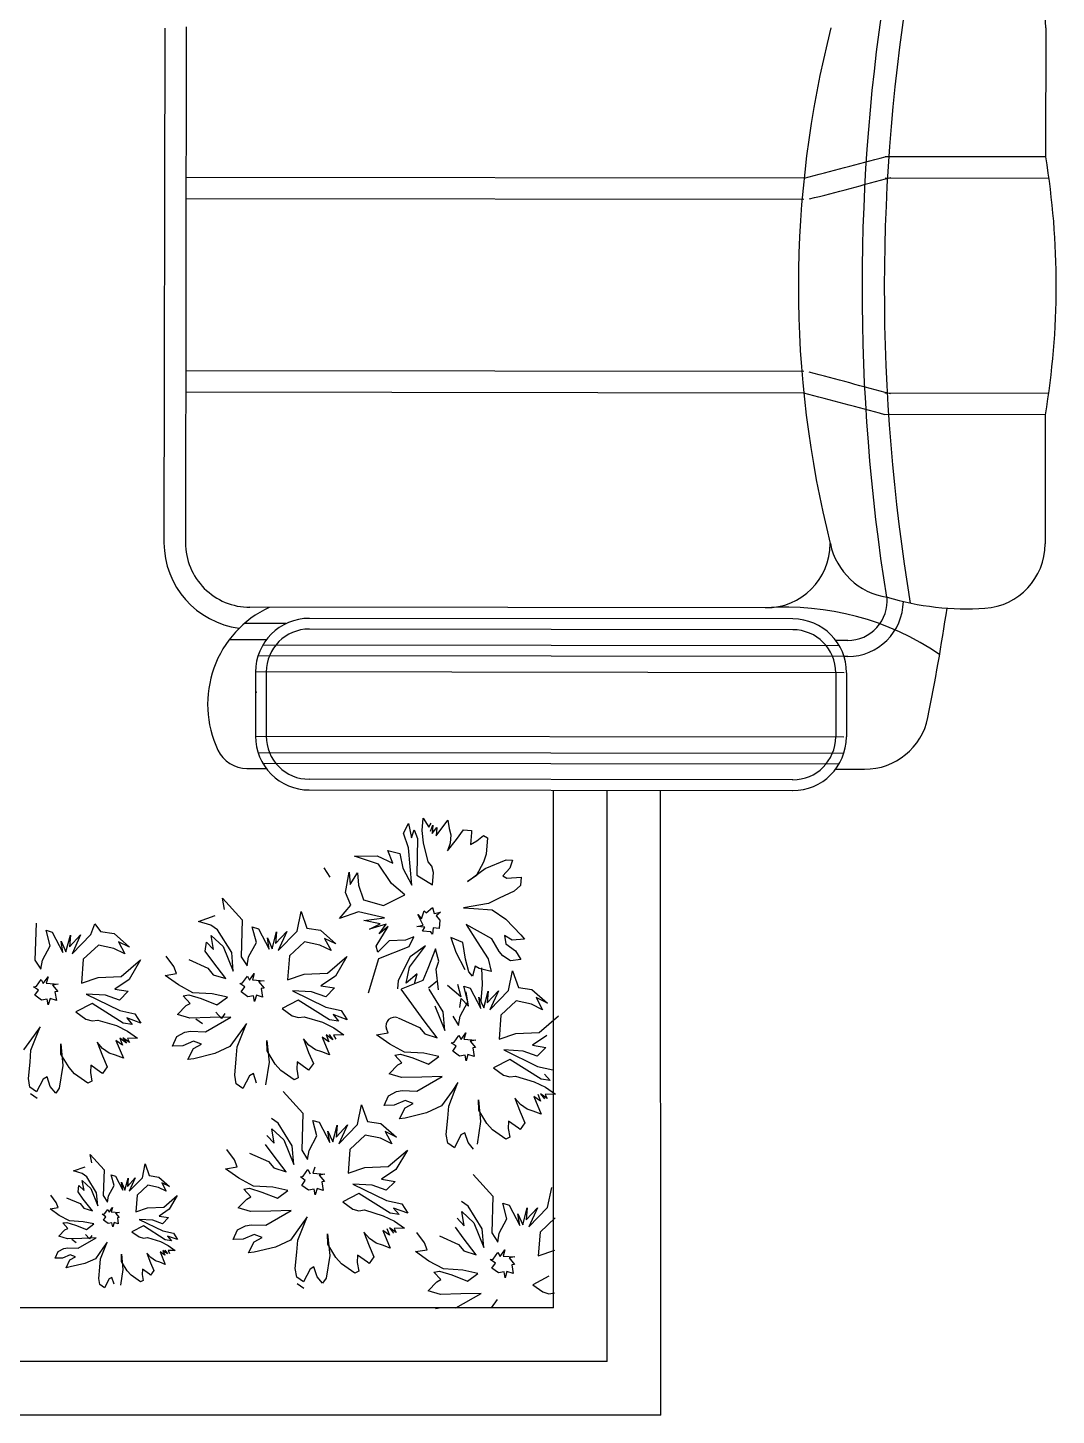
# Model space of a CAD drawing. Header units: inches. Extents: x 10.1 to 52.6, y 12.1 to 36.9.
# Drawn here: x 29.158 to 30.115, y 20.722 to 22.014 of the extents above; entities that cross this region are included whole.
import ezdxf

# ---------------------------------------------------------------- set-up
doc = ezdxf.new("R2010")
doc.units = ezdxf.units.IN
doc.header["$MEASUREMENT"] = 0
doc.layers.add('02', color=2, linetype='Continuous')

msp = doc.modelspace()

# ---------------------------------------------------------------- linework, layer by layer
at = {"layer": '02'}
for p, q in [((29.2858, 22.0131), (29.2851, 21.5344)), ((29.3058, 22.0144), (29.3051, 21.5344)), ((30.1058, 22.0135), (30.1056, 21.8934)), ((30.1056, 21.8934), (29.9561, 21.8936)), ((29.8807, 21.8737), (29.3056, 21.8744)), ((30.1087, 21.8734), (29.9561, 21.8736)), ((29.8807, 21.8537), (29.3056, 21.8544)), ((29.8805, 21.6937), (29.3054, 21.6944)), ((29.8805, 21.6737), (29.3053, 21.6744)), ((30.1084, 21.6734), (29.9558, 21.6736)), ((30.1053, 21.6534), (29.9558, 21.6536)), ((30.1053, 21.6534), (30.1051, 21.5332)), ((29.8451, 21.4737), (29.3651, 21.4743)), ((29.8704, 21.4634), (29.4204, 21.464)), ((29.3986, 21.4591), (29.3601, 21.4591)), ((29.8704, 21.4534), (29.4204, 21.454)), ((29.3803, 21.4441), (29.3457, 21.4441)), ((29.9136, 21.4384), (29.377, 21.4391)), ((29.9214, 21.4434), (29.9103, 21.4434)), ((29.918, 21.4284), (29.3726, 21.4291)), ((29.9214, 21.4284), (29.918, 21.4284)), ((29.3703, 21.4141), (29.3702, 21.3543)), ((29.918, 21.4134), (29.3703, 21.4141)), ((29.3803, 21.4141), (29.3802, 21.3543)), ((29.9103, 21.4134), (29.9102, 21.3536)), ((29.9203, 21.4134), (29.9202, 21.3536)), ((29.3702, 21.3543), (29.9179, 21.3536)), ((29.3725, 21.3393), (29.9179, 21.3386)), ((29.3623, 21.3243), (29.3802, 21.3243)), ((29.3769, 21.3293), (29.9135, 21.3286)), ((29.9102, 21.3236), (29.9371, 21.3236)), ((29.8702, 21.3137), (29.4202, 21.3143)), ((29.4202, 21.3043), (29.8702, 21.3037)), ((29.6475, 20.8224), (29.6475, 21.304)), ((29.6975, 20.7724), (29.6975, 21.3039)), ((29.7475, 20.7224), (29.7473, 21.3038)), ((29.5081, 21.264), (29.5126, 21.2732)), ((29.5126, 21.2732), (29.5154, 21.2596)), ((29.5154, 21.2596), (29.5179, 21.2671)), ((29.5179, 21.2671), (29.5211, 21.2592)), ((29.5255, 21.2665), (29.5264, 21.2779)), ((29.5264, 21.2779), (29.5315, 21.2698)), ((29.5315, 21.2698), (29.5337, 21.2735)), ((29.5331, 21.2659), (29.5354, 21.2715)), ((29.5354, 21.2715), (29.5348, 21.2639)), ((29.5348, 21.2639), (29.5391, 21.2693)), ((29.5385, 21.2617), (29.5492, 21.2761)), ((29.5391, 21.2693), (29.5385, 21.2617)), ((29.5492, 21.2761), (29.5505, 21.2684)), ((29.5505, 21.2684), (29.5519, 21.2625)), ((29.5573, 21.2583), (29.5638, 21.2673)), ((29.5638, 21.2673), (29.5713, 21.2667)), ((29.5127, 21.2503), (29.5081, 21.264)), ((29.5211, 21.2592), (29.5203, 21.2249)), ((29.5265, 21.255), (29.5255, 21.2665)), ((29.5308, 21.2374), (29.5265, 21.255)), ((29.5488, 21.2475), (29.5573, 21.2583)), ((29.5513, 21.2549), (29.5488, 21.2475)), ((29.5519, 21.2625), (29.5513, 21.2549)), ((29.5712, 21.2648), (29.5703, 21.2534)), ((29.5703, 21.2534), (29.5763, 21.2568)), ((29.5713, 21.2667), (29.5712, 21.2648)), ((29.5763, 21.2568), (29.5824, 21.262)), ((29.5824, 21.262), (29.5861, 21.2598)), ((29.5861, 21.2598), (29.5849, 21.2446)), ((29.4625, 21.2428), (29.4835, 21.243)), ((29.4848, 21.2353), (29.4625, 21.2428)), ((29.4835, 21.243), (29.4982, 21.2361)), ((29.4982, 21.2361), (29.4934, 21.248)), ((29.4934, 21.248), (29.5047, 21.2452)), ((29.5047, 21.2452), (29.5074, 21.2316)), ((29.5157, 21.2157), (29.5127, 21.2503)), ((29.5849, 21.2446), (29.5824, 21.2372)), ((29.4338, 21.2319), (29.4394, 21.2232)), ((29.4968, 21.2172), (29.4848, 21.2353)), ((29.5074, 21.2316), (29.5157, 21.2157)), ((29.5343, 21.2333), (29.5308, 21.2374)), ((29.5358, 21.2275), (29.5343, 21.2333)), ((29.5676, 21.2192), (29.5839, 21.2313)), ((29.5824, 21.2372), (29.5757, 21.2243)), ((29.5839, 21.2313), (29.6036, 21.2393)), ((29.6068, 21.2315), (29.6005, 21.2243)), ((29.6036, 21.2393), (29.6093, 21.2389)), ((29.6093, 21.2389), (29.6068, 21.2315)), ((29.4541, 21.209), (29.4575, 21.2279)), ((29.4575, 21.2279), (29.4585, 21.2163)), ((29.4585, 21.2163), (29.4651, 21.2273)), ((29.4651, 21.2273), (29.4661, 21.2157)), ((29.4661, 21.2157), (29.4707, 21.202)), ((29.5093, 21.2066), (29.4968, 21.2172)), ((29.5203, 21.2249), (29.5349, 21.2161)), ((29.5349, 21.2161), (29.5358, 21.2275)), ((29.5757, 21.2243), (29.5676, 21.2192)), ((29.6005, 21.2243), (29.6042, 21.2221)), ((29.6042, 21.2221), (29.6176, 21.223)), ((29.617, 21.2154), (29.6109, 21.2101)), ((29.6176, 21.223), (29.617, 21.2154)), ((29.3396, 21.2035), (29.358, 21.1834)), ((29.3414, 21.1929), (29.3396, 21.2035)), ((29.4589, 21.1972), (29.4541, 21.209)), ((29.4894, 21.1967), (29.5093, 21.2066)), ((29.597, 21.2036), (29.587, 21.1986)), ((29.6109, 21.2101), (29.597, 21.2036)), ((29.4089, 21.1728), (29.4127, 21.1912)), ((29.4127, 21.1912), (29.418, 21.1757)), ((29.4483, 21.1846), (29.4589, 21.1972)), ((29.466, 21.1909), (29.4483, 21.1846)), ((29.4904, 21.1852), (29.466, 21.1909)), ((29.4707, 21.202), (29.4894, 21.1967)), ((29.5248, 21.1844), (29.5273, 21.1918)), ((29.5273, 21.1918), (29.529, 21.1898)), ((29.529, 21.1898), (29.5351, 21.195)), ((29.5351, 21.195), (29.5366, 21.1892)), ((29.5366, 21.1892), (29.5424, 21.1906)), ((29.5424, 21.1906), (29.5384, 21.1871)), ((29.587, 21.1986), (29.5638, 21.1947)), ((29.5638, 21.1947), (29.5733, 21.194)), ((29.5733, 21.194), (29.5904, 21.1926)), ((29.5904, 21.1926), (29.6031, 21.184)), ((29.1661, 21.1803), (29.165, 21.146)), ((29.217, 21.1697), (29.2207, 21.1796)), ((29.2207, 21.1796), (29.2261, 21.1726)), ((29.3173, 21.182), (29.3327, 21.1874)), ((29.3288, 21.1785), (29.3173, 21.182)), ((29.335, 21.1741), (29.3288, 21.1785)), ((29.358, 21.1834), (29.3569, 21.1491)), ((29.3673, 21.1768), (29.3731, 21.175)), ((29.3711, 21.1624), (29.3673, 21.1768)), ((29.4711, 21.1829), (29.4904, 21.1852)), ((29.4862, 21.1798), (29.4711, 21.1829)), ((29.4762, 21.1748), (29.4862, 21.1798)), ((29.4919, 21.1793), (29.4762, 21.1748)), ((29.4826, 21.159), (29.4936, 21.1773)), ((29.4854, 21.1703), (29.4919, 21.1793)), ((29.4936, 21.1773), (29.4854, 21.1703)), ((29.5204, 21.1771), (29.5262, 21.1785)), ((29.528, 21.1765), (29.5204, 21.1771)), ((29.5213, 21.1885), (29.5248, 21.1844)), ((29.5262, 21.1785), (29.5213, 21.1885)), ((29.5258, 21.1728), (29.528, 21.1765)), ((29.5384, 21.1871), (29.5419, 21.183)), ((29.5419, 21.183), (29.5413, 21.1754)), ((29.5902, 21.1659), (29.5664, 21.1792)), ((29.5664, 21.1792), (29.5766, 21.1631)), ((29.6031, 21.184), (29.6172, 21.1695)), ((29.1754, 21.1737), (29.1811, 21.1719)), ((29.1791, 21.1593), (29.1754, 21.1737)), ((29.1811, 21.1719), (29.1911, 21.1531)), ((29.1893, 21.1637), (29.1938, 21.1535)), ((29.1911, 21.1531), (29.1893, 21.1637)), ((29.1938, 21.1535), (29.198, 21.1693)), ((29.1971, 21.1582), (29.2075, 21.1695)), ((29.198, 21.1693), (29.1971, 21.1582)), ((29.1995, 21.1518), (29.217, 21.1697)), ((29.2075, 21.1695), (29.1995, 21.1518)), ((29.2261, 21.1726), (29.2387, 21.1707)), ((29.2387, 21.1707), (29.2531, 21.158)), ((29.3312, 21.1557), (29.329, 21.169)), ((29.329, 21.169), (29.3403, 21.1586)), ((29.3481, 21.1531), (29.335, 21.1741)), ((29.3731, 21.175), (29.3831, 21.1562)), ((29.3813, 21.1668), (29.3857, 21.1566)), ((29.3831, 21.1562), (29.3813, 21.1668)), ((29.3857, 21.1566), (29.3899, 21.1724)), ((29.389, 21.1613), (29.3994, 21.1726)), ((29.3899, 21.1724), (29.389, 21.1613)), ((29.3915, 21.1549), (29.4089, 21.1728)), ((29.3994, 21.1726), (29.3915, 21.1549)), ((29.418, 21.1757), (29.4306, 21.1738)), ((29.4306, 21.1738), (29.4451, 21.1612)), ((29.4451, 21.1612), (29.4346, 21.1662)), ((29.4346, 21.1662), (29.4406, 21.1549)), ((29.4945, 21.1638), (29.4841, 21.1532)), ((29.5098, 21.1645), (29.4945, 21.1638)), ((29.5177, 21.1677), (29.5098, 21.1645)), ((29.5132, 21.1585), (29.5177, 21.1677)), ((29.5334, 21.1722), (29.5258, 21.1728)), ((29.5351, 21.1702), (29.5334, 21.1722)), ((29.5356, 21.1759), (29.5351, 21.1702)), ((29.5413, 21.1754), (29.5356, 21.1759)), ((29.5521, 21.167), (29.5567, 21.1532)), ((29.5632, 21.1623), (29.5521, 21.167)), ((29.5969, 21.1539), (29.5902, 21.1659)), ((29.6092, 21.1644), (29.6019, 21.1688)), ((29.6019, 21.1688), (29.6032, 21.161)), ((29.6207, 21.1654), (29.6092, 21.1644)), ((29.6172, 21.1695), (29.6207, 21.1654)), ((29.1719, 21.1458), (29.1791, 21.1593)), ((29.2241, 21.16), (29.2099, 21.1467)), ((29.2383, 21.1569), (29.2241, 21.16)), ((29.2487, 21.1518), (29.2383, 21.1569)), ((29.2531, 21.158), (29.2427, 21.1631)), ((29.2427, 21.1631), (29.2487, 21.1518)), ((29.3233, 21.1544), (29.3246, 21.1628)), ((29.3304, 21.1446), (29.3233, 21.1544)), ((29.3246, 21.1628), (29.3312, 21.1557)), ((29.3403, 21.1586), (29.3496, 21.1356)), ((29.3496, 21.1356), (29.3481, 21.1531)), ((29.3638, 21.1489), (29.3711, 21.1624)), ((29.416, 21.1631), (29.4019, 21.1498)), ((29.4302, 21.16), (29.416, 21.1631)), ((29.4406, 21.1549), (29.4302, 21.16)), ((29.4841, 21.1532), (29.4826, 21.159)), ((29.4849, 21.1475), (29.5132, 21.1585)), ((29.5136, 21.1394), (29.5285, 21.1593)), ((29.5285, 21.1593), (29.5143, 21.1489)), ((29.5379, 21.1566), (29.5307, 21.1381)), ((29.5408, 21.1449), (29.5379, 21.1566)), ((29.5567, 21.1532), (29.565, 21.1373)), ((29.5658, 21.1468), (29.5632, 21.1623)), ((29.5766, 21.1631), (29.5868, 21.147)), ((29.6004, 21.1498), (29.5969, 21.1539)), ((29.6032, 21.161), (29.6122, 21.1546)), ((29.6122, 21.1546), (29.6173, 21.1465)), ((29.165, 21.146), (29.1705, 21.1374)), ((29.1705, 21.1374), (29.1719, 21.1458)), ((29.2099, 21.1467), (29.2082, 21.1246)), ((29.2454, 21.1308), (29.2633, 21.1461)), ((29.2633, 21.1461), (29.2527, 21.1279)), ((29.2943, 21.1399), (29.2872, 21.1497)), ((29.2967, 21.1335), (29.2943, 21.1399)), ((29.3082, 21.1464), (29.3259, 21.1384)), ((29.3259, 21.1384), (29.331, 21.1324)), ((29.3426, 21.1289), (29.3304, 21.1446)), ((29.3569, 21.1491), (29.3625, 21.1405)), ((29.3625, 21.1405), (29.3638, 21.1489)), ((29.4019, 21.1498), (29.4001, 21.1277)), ((29.4373, 21.1339), (29.4553, 21.1492)), ((29.4553, 21.1492), (29.4446, 21.131)), ((29.4754, 21.1156), (29.4849, 21.1475)), ((29.5143, 21.1489), (29.503, 21.1269)), ((29.5105, 21.1244), (29.5136, 21.1394)), ((29.5307, 21.1381), (29.526, 21.127)), ((29.5383, 21.1375), (29.5408, 21.1449)), ((29.5687, 21.1351), (29.5658, 21.1468)), ((29.5748, 21.1403), (29.5722, 21.131)), ((29.5785, 21.1381), (29.5748, 21.1403)), ((29.5897, 21.1353), (29.5785, 21.1381)), ((29.5806, 21.1388), (29.5813, 21.1234)), ((29.5868, 21.147), (29.5897, 21.1353)), ((29.6077, 21.1454), (29.6004, 21.1498)), ((29.6173, 21.1465), (29.6077, 21.1454)), ((29.1663, 21.1216), (29.1708, 21.1278)), ((29.1708, 21.1278), (29.1728, 21.1241)), ((29.1728, 21.1241), (29.1772, 21.1303)), ((29.1772, 21.1303), (29.1754, 21.1245)), ((29.2082, 21.1246), (29.2237, 21.1299)), ((29.2237, 21.1299), (29.2454, 21.1308)), ((29.2527, 21.1279), (29.2392, 21.1188)), ((29.2861, 21.1317), (29.2967, 21.1335)), ((29.2985, 21.1229), (29.2861, 21.1317)), ((29.331, 21.1324), (29.3426, 21.1289)), ((29.3583, 21.1247), (29.3627, 21.1309)), ((29.3627, 21.1309), (29.3647, 21.1272)), ((29.3647, 21.1272), (29.3691, 21.1334)), ((29.3691, 21.1334), (29.3674, 21.1276)), ((29.3674, 21.1276), (29.3784, 21.1267)), ((29.3784, 21.1267), (29.3731, 21.1259)), ((29.3731, 21.1259), (29.3782, 21.1199)), ((29.4001, 21.1277), (29.4156, 21.133)), ((29.4156, 21.133), (29.4373, 21.1339)), ((29.4446, 21.131), (29.4312, 21.1219)), ((29.503, 21.1269), (29.5025, 21.1193)), ((29.526, 21.127), (29.5058, 21.1188)), ((29.5207, 21.1331), (29.5105, 21.1244)), ((29.5181, 21.1238), (29.5207, 21.1331)), ((29.5396, 21.1268), (29.5314, 21.1198)), ((29.5406, 21.1182), (29.5383, 21.1375)), ((29.5722, 21.131), (29.5687, 21.1351)), ((29.6058, 21.1176), (29.6095, 21.136)), ((29.6095, 21.136), (29.6149, 21.1205)), ((29.1637, 21.1212), (29.1663, 21.1216)), ((29.1683, 21.1179), (29.1637, 21.1212)), ((29.165, 21.1132), (29.1683, 21.1179)), ((29.1712, 21.1088), (29.165, 21.1132)), ((29.1754, 21.1245), (29.1865, 21.1236)), ((29.1865, 21.1236), (29.1812, 21.1227)), ((29.1812, 21.1227), (29.1863, 21.1168)), ((29.1863, 21.1168), (29.1836, 21.1163)), ((29.1836, 21.1163), (29.185, 21.1084)), ((29.2306, 21.1133), (29.2126, 21.1144)), ((29.2126, 21.1144), (29.2439, 21.0991)), ((29.2436, 21.1087), (29.2306, 21.1133)), ((29.2392, 21.1188), (29.2518, 21.1169)), ((29.2518, 21.1169), (29.2436, 21.1087)), ((29.312, 21.1156), (29.2985, 21.1229)), ((29.3029, 21.1127), (29.3083, 21.1136)), ((29.3096, 21.1056), (29.3029, 21.1127)), ((29.3083, 21.1136), (29.3198, 21.1101)), ((29.33, 21.1145), (29.312, 21.1156)), ((29.3441, 21.1114), (29.33, 21.1145)), ((29.3556, 21.1243), (29.3583, 21.1247)), ((29.3603, 21.121), (29.3556, 21.1243)), ((29.357, 21.1163), (29.3603, 21.121)), ((29.3632, 21.1119), (29.357, 21.1163)), ((29.3685, 21.1128), (29.3632, 21.1119)), ((29.3694, 21.1075), (29.3685, 21.1128)), ((29.3711, 21.1132), (29.3694, 21.1075)), ((29.3769, 21.1115), (29.3711, 21.1132)), ((29.3782, 21.1199), (29.3756, 21.1194)), ((29.3756, 21.1194), (29.3769, 21.1115)), ((29.4225, 21.1164), (29.4046, 21.1175)), ((29.4046, 21.1175), (29.4358, 21.1022)), ((29.4356, 21.1118), (29.4225, 21.1164)), ((29.4312, 21.1219), (29.4438, 21.12)), ((29.4438, 21.12), (29.4356, 21.1118)), ((29.5272, 21.0894), (29.5058, 21.1188)), ((29.5449, 21.0978), (29.5318, 21.1189)), ((29.5613, 21.1118), (29.5488, 21.1223)), ((29.5584, 21.1235), (29.5613, 21.1118)), ((29.5679, 21.1072), (29.5642, 21.1216)), ((29.5642, 21.1216), (29.5699, 21.1198)), ((29.5684, 21.1032), (29.5662, 21.1165)), ((29.5699, 21.1198), (29.5799, 21.101)), ((29.5813, 21.1234), (29.5801, 21.1082)), ((29.5826, 21.1014), (29.5868, 21.1172)), ((29.5859, 21.1061), (29.5963, 21.1174)), ((29.5868, 21.1172), (29.5859, 21.1061)), ((29.5883, 21.0997), (29.6058, 21.1176)), ((29.5963, 21.1174), (29.5883, 21.0997)), ((29.6149, 21.1205), (29.6275, 21.1185)), ((29.6275, 21.1185), (29.6419, 21.1059)), ((29.1765, 21.1097), (29.1712, 21.1088)), ((29.1774, 21.1044), (29.1765, 21.1097)), ((29.1792, 21.1101), (29.1774, 21.1044)), ((29.185, 21.1084), (29.1792, 21.1101)), ((29.2182, 21.1057), (29.2031, 21.0978)), ((29.2472, 21.0874), (29.2182, 21.1057)), ((29.2439, 21.0991), (29.2581, 21.096)), ((29.2976, 21.0954), (29.3058, 21.1036)), ((29.3058, 21.1036), (29.3096, 21.1056)), ((29.3198, 21.1101), (29.3344, 21.1043)), ((29.3344, 21.1043), (29.3441, 21.1114)), ((29.4101, 21.1088), (29.3951, 21.1009)), ((29.3951, 21.1009), (29.4044, 21.0942)), ((29.4392, 21.0905), (29.4101, 21.1088)), ((29.4358, 21.1022), (29.45, 21.0992)), ((29.45, 21.0992), (29.4556, 21.0905)), ((29.5372, 21.1034), (29.5465, 21.0804)), ((29.5605, 21.1018), (29.5618, 21.1103)), ((29.5606, 21.0937), (29.5679, 21.1072)), ((29.5618, 21.1103), (29.5684, 21.1032)), ((29.5799, 21.101), (29.5781, 21.1116)), ((29.5781, 21.1116), (29.5826, 21.1014)), ((29.6129, 21.1079), (29.5987, 21.0946)), ((29.6271, 21.1048), (29.6129, 21.1079)), ((29.6375, 21.0997), (29.6271, 21.1048)), ((29.6315, 21.111), (29.6375, 21.0997)), ((29.6419, 21.1059), (29.6315, 21.111)), ((29.2031, 21.0978), (29.2124, 21.0911)), ((29.2124, 21.0911), (29.2182, 21.0894)), ((29.2182, 21.0894), (29.2235, 21.0902)), ((29.2235, 21.0902), (29.2408, 21.085)), ((29.2556, 21.0861), (29.2472, 21.0874)), ((29.2636, 21.0874), (29.2505, 21.0921)), ((29.2505, 21.0921), (29.2556, 21.0861)), ((29.2581, 21.096), (29.2636, 21.0874)), ((29.3092, 21.0919), (29.2976, 21.0954)), ((29.3282, 21.0924), (29.3092, 21.0919)), ((29.321, 21.0865), (29.3148, 21.0909)), ((29.3236, 21.0793), (29.3473, 21.0928)), ((29.3473, 21.0928), (29.3282, 21.0924)), ((29.3385, 21.0916), (29.3334, 21.0975)), ((29.3418, 21.0962), (29.3385, 21.0916)), ((29.3533, 21.0651), (29.3619, 21.0871)), ((29.3619, 21.0871), (29.3564, 21.0793)), ((29.4044, 21.0942), (29.4102, 21.0925)), ((29.4102, 21.0925), (29.4155, 21.0933)), ((29.4155, 21.0933), (29.4327, 21.0881)), ((29.4327, 21.0881), (29.4432, 21.083)), ((29.4476, 21.0892), (29.4392, 21.0905)), ((29.4556, 21.0905), (29.4425, 21.0952)), ((29.4425, 21.0952), (29.4476, 21.0892)), ((29.5029, 21.0921), (29.5228, 21.0832)), ((29.5394, 21.0737), (29.5272, 21.0894)), ((29.5465, 21.0804), (29.5449, 21.0978)), ((29.5538, 21.0939), (29.5593, 21.0852)), ((29.5593, 21.0852), (29.5606, 21.0937)), ((29.5987, 21.0946), (29.597, 21.0724)), ((29.6342, 21.0787), (29.6521, 21.094)), ((29.1644, 21.0762), (29.1545, 21.0623)), ((29.1613, 21.062), (29.1699, 21.084)), ((29.1699, 21.084), (29.1644, 21.0762)), ((29.2408, 21.085), (29.2512, 21.0799)), ((29.2441, 21.0732), (29.2466, 21.0668)), ((29.2503, 21.0688), (29.2441, 21.0732)), ((29.253, 21.0692), (29.2468, 21.0737)), ((29.2468, 21.0737), (29.2503, 21.0688)), ((29.2605, 21.0732), (29.251, 21.073)), ((29.2512, 21.0799), (29.2605, 21.0732)), ((29.293, 21.066), (29.297, 21.0748)), ((29.297, 21.0748), (29.3045, 21.0788)), ((29.3045, 21.0788), (29.3098, 21.0797)), ((29.3098, 21.0797), (29.3236, 21.0793)), ((29.3564, 21.0793), (29.3464, 21.0654)), ((29.4385, 21.0699), (29.4323, 21.0743)), ((29.4323, 21.0743), (29.4392, 21.0577)), ((29.4423, 21.0719), (29.4361, 21.0763)), ((29.4361, 21.0763), (29.4385, 21.0699)), ((29.4387, 21.0768), (29.4423, 21.0719)), ((29.4525, 21.0763), (29.4429, 21.0761)), ((29.4429, 21.0761), (29.4449, 21.0723)), ((29.4432, 21.083), (29.4525, 21.0763)), ((29.4829, 21.0765), (29.4936, 21.0783)), ((29.4954, 21.0677), (29.4829, 21.0765)), ((29.4936, 21.0783), (29.4922, 21.082)), ((29.5228, 21.0832), (29.5279, 21.0772)), ((29.5279, 21.0772), (29.5394, 21.0737)), ((29.5551, 21.0695), (29.5596, 21.0757)), ((29.5596, 21.0757), (29.5616, 21.072)), ((29.5616, 21.072), (29.566, 21.0782)), ((29.566, 21.0782), (29.5642, 21.0724)), ((29.597, 21.0724), (29.6125, 21.0778)), ((29.6125, 21.0778), (29.6342, 21.0787)), ((29.6415, 21.0758), (29.628, 21.0667)), ((29.1605, 21.051), (29.1613, 21.062)), ((29.189, 21.0681), (29.191, 21.0479)), ((29.1892, 21.0585), (29.189, 21.0681)), ((29.228, 21.0637), (29.2229, 21.0697)), ((29.2229, 21.0697), (29.2278, 21.0568)), ((29.2342, 21.0593), (29.228, 21.0637)), ((29.2404, 21.0712), (29.2473, 21.0546)), ((29.2466, 21.0668), (29.2404, 21.0712)), ((29.251, 21.073), (29.253, 21.0692)), ((29.3026, 21.0662), (29.293, 21.066)), ((29.3127, 21.0706), (29.3026, 21.0662)), ((29.3074, 21.0534), (29.3125, 21.0638)), ((29.3125, 21.0638), (29.32, 21.0678)), ((29.32, 21.0678), (29.3127, 21.0706)), ((29.3464, 21.0654), (29.3325, 21.0589)), ((29.3524, 21.0541), (29.3533, 21.0651)), ((29.3809, 21.0712), (29.383, 21.051)), ((29.3812, 21.0616), (29.3809, 21.0712)), ((29.3887, 21.0492), (29.3812, 21.0616)), ((29.4199, 21.0668), (29.4148, 21.0728)), ((29.4148, 21.0728), (29.4197, 21.0599)), ((29.4261, 21.0624), (29.4199, 21.0668)), ((29.4319, 21.0606), (29.4261, 21.0624)), ((29.4392, 21.0577), (29.4319, 21.0606)), ((29.5089, 21.0604), (29.4954, 21.0677)), ((29.5268, 21.0593), (29.5089, 21.0604)), ((29.5525, 21.0691), (29.5551, 21.0695)), ((29.5571, 21.0658), (29.5525, 21.0691)), ((29.5538, 21.0611), (29.5571, 21.0658)), ((29.56, 21.0567), (29.5538, 21.0611)), ((29.5642, 21.0724), (29.5753, 21.0715)), ((29.5753, 21.0715), (29.57, 21.0706)), ((29.57, 21.0706), (29.5751, 21.0647)), ((29.5751, 21.0647), (29.5724, 21.0642)), ((29.5724, 21.0642), (29.5738, 21.0563)), ((29.6014, 21.0623), (29.6327, 21.047)), ((29.6194, 21.0612), (29.6014, 21.0623)), ((29.6324, 21.0565), (29.6194, 21.0612)), ((29.628, 21.0667), (29.6406, 21.0647)), ((29.6406, 21.0647), (29.6324, 21.0565)), ((29.1589, 21.0357), (29.1605, 21.051)), ((29.191, 21.0479), (29.1877, 21.0269)), ((29.1968, 21.0461), (29.1892, 21.0585)), ((29.2169, 21.0482), (29.2167, 21.0413)), ((29.2262, 21.0415), (29.2169, 21.0482)), ((29.2278, 21.0568), (29.2322, 21.0466)), ((29.2399, 21.0575), (29.2342, 21.0593)), ((29.2473, 21.0546), (29.2399, 21.0575)), ((29.3128, 21.0542), (29.3074, 21.0534)), ((29.3325, 21.0589), (29.3128, 21.0542)), ((29.3509, 21.0388), (29.3524, 21.0541)), ((29.383, 21.051), (29.3797, 21.03)), ((29.3938, 21.0433), (29.3887, 21.0492)), ((29.4089, 21.0513), (29.4087, 21.0444)), ((29.4182, 21.0446), (29.4089, 21.0513)), ((29.4197, 21.0599), (29.4242, 21.0497)), ((29.4242, 21.0497), (29.4197, 21.0435)), ((29.4945, 21.0402), (29.5027, 21.0484)), ((29.4998, 21.0575), (29.5051, 21.0584)), ((29.5064, 21.0504), (29.4998, 21.0575)), ((29.5027, 21.0484), (29.5064, 21.0504)), ((29.5051, 21.0584), (29.5166, 21.0549)), ((29.5166, 21.0549), (29.5313, 21.0491)), ((29.541, 21.0562), (29.5268, 21.0593)), ((29.5313, 21.0491), (29.541, 21.0562)), ((29.5653, 21.0576), (29.56, 21.0567)), ((29.5662, 21.0523), (29.5653, 21.0576)), ((29.568, 21.058), (29.5662, 21.0523)), ((29.5738, 21.0563), (29.568, 21.058)), ((29.607, 21.0536), (29.5919, 21.0456)), ((29.636, 21.0353), (29.607, 21.0536)), ((29.1603, 21.0277), (29.1589, 21.0357)), ((29.1727, 21.0353), (29.1665, 21.0233)), ((29.1764, 21.0373), (29.1727, 21.0353)), ((29.1793, 21.0282), (29.1764, 21.0373)), ((29.2019, 21.0402), (29.1968, 21.0461)), ((29.2143, 21.0313), (29.2019, 21.0402)), ((29.2167, 21.0413), (29.2181, 21.0333)), ((29.2278, 21.0404), (29.2262, 21.0415)), ((29.2322, 21.0466), (29.2278, 21.0404)), ((29.3522, 21.0308), (29.3509, 21.0388)), ((29.3646, 21.0384), (29.3584, 21.0264)), ((29.3684, 21.0404), (29.3646, 21.0384)), ((29.3713, 21.0313), (29.3684, 21.0404)), ((29.4062, 21.0344), (29.3938, 21.0433)), ((29.41, 21.0364), (29.4062, 21.0344)), ((29.4087, 21.0444), (29.41, 21.0364)), ((29.4197, 21.0435), (29.4182, 21.0446)), ((29.506, 21.0367), (29.4945, 21.0402)), ((29.5251, 21.0371), (29.506, 21.0367)), ((29.5204, 21.0241), (29.5441, 21.0376)), ((29.5441, 21.0376), (29.5251, 21.0371)), ((29.5919, 21.0456), (29.6012, 21.039)), ((29.6012, 21.039), (29.607, 21.0372)), ((29.607, 21.0372), (29.6123, 21.0381)), ((29.6123, 21.0381), (29.6296, 21.0328)), ((29.6327, 21.047), (29.6469, 21.0439)), ((29.6444, 21.034), (29.636, 21.0353)), ((29.6393, 21.0399), (29.6444, 21.034)), ((29.1665, 21.0233), (29.1603, 21.0277)), ((29.167, 21.0172), (29.1608, 21.0216)), ((29.1844, 21.0222), (29.1793, 21.0282)), ((29.1877, 21.0269), (29.1844, 21.0222)), ((29.2181, 21.0333), (29.2143, 21.0313)), ((29.3584, 21.0264), (29.3522, 21.0308)), ((29.396, 21.0236), (29.4144, 21.0034)), ((29.4939, 21.0196), (29.5014, 21.0236)), ((29.5014, 21.0236), (29.5067, 21.0245)), ((29.5067, 21.0245), (29.5204, 21.0241)), ((29.5532, 21.0241), (29.5433, 21.0102)), ((29.5501, 21.0099), (29.5587, 21.0319)), ((29.5587, 21.0319), (29.5532, 21.0241)), ((29.6296, 21.0328), (29.64, 21.0278)), ((29.6356, 21.0216), (29.6391, 21.0167)), ((29.6418, 21.0171), (29.6356, 21.0216)), ((29.64, 21.0278), (29.6493, 21.0211)), ((29.4653, 20.9929), (29.469, 21.0113)), ((29.469, 21.0113), (29.4744, 20.9958)), ((29.4899, 21.0107), (29.4939, 21.0196)), ((29.4994, 21.011), (29.4899, 21.0107)), ((29.5096, 21.0154), (29.4994, 21.011)), ((29.5094, 21.0086), (29.5169, 21.0126)), ((29.5169, 21.0126), (29.5096, 21.0154)), ((29.5433, 21.0102), (29.5293, 21.0037)), ((29.5493, 20.9989), (29.5501, 21.0099)), ((29.5778, 21.016), (29.5798, 20.9958)), ((29.578, 21.0064), (29.5778, 21.016)), ((29.6168, 21.0116), (29.6117, 21.0175)), ((29.6117, 21.0175), (29.6166, 21.0047)), ((29.623, 21.0071), (29.6168, 21.0116)), ((29.6354, 21.0147), (29.6292, 21.0191)), ((29.6292, 21.0191), (29.6361, 21.0025)), ((29.6329, 21.0211), (29.6354, 21.0147)), ((29.6493, 21.0211), (29.6398, 21.0209)), ((29.6398, 21.0209), (29.6418, 21.0171)), ((29.3913, 20.9941), (29.3851, 20.9985)), ((29.4144, 21.0034), (29.4133, 20.9691)), ((29.4274, 20.9824), (29.4237, 20.9968)), ((29.4237, 20.9968), (29.4294, 20.995)), ((29.4744, 20.9958), (29.487, 20.9938)), ((29.5043, 20.9981), (29.5094, 21.0086)), ((29.5096, 20.999), (29.5043, 20.9981)), ((29.5293, 21.0037), (29.5096, 20.999)), ((29.5477, 20.9836), (29.5493, 20.9989)), ((29.5798, 20.9958), (29.5765, 20.9748)), ((29.5856, 20.994), (29.578, 21.0064)), ((29.6057, 20.9961), (29.6055, 20.9892)), ((29.615, 20.9894), (29.6057, 20.9961)), ((29.6166, 21.0047), (29.621, 20.9945)), ((29.6287, 21.0054), (29.623, 21.0071)), ((29.6361, 21.0025), (29.6287, 21.0054)), ((29.3809, 20.9828), (29.3876, 20.9757)), ((29.3854, 20.989), (29.3967, 20.9786)), ((29.3876, 20.9757), (29.3854, 20.989)), ((29.4044, 20.9731), (29.3913, 20.9941)), ((29.4294, 20.995), (29.4394, 20.9762)), ((29.4394, 20.9762), (29.4376, 20.9869)), ((29.4376, 20.9869), (29.4421, 20.9767)), ((29.4421, 20.9767), (29.4463, 20.9924)), ((29.4454, 20.9813), (29.4558, 20.9926)), ((29.4463, 20.9924), (29.4454, 20.9813)), ((29.4478, 20.9749), (29.4653, 20.9929)), ((29.4558, 20.9926), (29.4478, 20.9749)), ((29.4724, 20.9831), (29.4582, 20.9698)), ((29.4866, 20.9801), (29.4724, 20.9831)), ((29.487, 20.9938), (29.5014, 20.9812)), ((29.491, 20.9863), (29.497, 20.975)), ((29.5014, 20.9812), (29.491, 20.9863)), ((29.5491, 20.9756), (29.5477, 20.9836)), ((29.5615, 20.9832), (29.5553, 20.9712)), ((29.5652, 20.9852), (29.5615, 20.9832)), ((29.5681, 20.9761), (29.5652, 20.9852)), ((29.5907, 20.9881), (29.5856, 20.994)), ((29.6031, 20.9792), (29.5907, 20.9881)), ((29.6055, 20.9892), (29.6069, 20.9812)), ((29.6166, 20.9883), (29.615, 20.9894)), ((29.621, 20.9945), (29.6166, 20.9883)), ((29.3867, 20.9646), (29.3796, 20.9744)), ((29.3967, 20.9786), (29.406, 20.9556)), ((29.406, 20.9556), (29.4044, 20.9731)), ((29.4202, 20.9689), (29.4274, 20.9824)), ((29.497, 20.975), (29.4866, 20.9801)), ((29.5553, 20.9712), (29.5491, 20.9756)), ((29.5732, 20.9701), (29.5681, 20.9761)), ((29.6069, 20.9812), (29.6031, 20.9792)), ((29.2165, 20.9649), (29.2294, 20.9508)), ((29.2178, 20.9574), (29.2165, 20.9649)), ((29.3506, 20.96), (29.3435, 20.9697)), ((29.3531, 20.9535), (29.3506, 20.96)), ((29.3646, 20.9664), (29.3823, 20.9584)), ((29.3823, 20.9584), (29.3874, 20.9525)), ((29.3989, 20.9489), (29.3867, 20.9646)), ((29.4133, 20.9691), (29.4188, 20.9605)), ((29.4188, 20.9605), (29.4202, 20.9689)), ((29.4582, 20.9698), (29.4565, 20.9477)), ((29.4937, 20.9539), (29.5116, 20.9692)), ((29.5116, 20.9692), (29.501, 20.9511)), ((29.2009, 20.9498), (29.2117, 20.9535)), ((29.2089, 20.9473), (29.2009, 20.9498)), ((29.2133, 20.9442), (29.2089, 20.9473)), ((29.2224, 20.9295), (29.2133, 20.9442)), ((29.2294, 20.9508), (29.2286, 20.9268)), ((29.2359, 20.9461), (29.2399, 20.9449)), ((29.2386, 20.9361), (29.2359, 20.9461)), ((29.2399, 20.9449), (29.2469, 20.9317)), ((29.2651, 20.9434), (29.2677, 20.9563)), ((29.2677, 20.9563), (29.2714, 20.9454)), ((29.2714, 20.9454), (29.2802, 20.944)), ((29.2802, 20.944), (29.2903, 20.9352)), ((29.3424, 20.9517), (29.3531, 20.9535)), ((29.3549, 20.9429), (29.3424, 20.9517)), ((29.3874, 20.9525), (29.3989, 20.9489)), ((29.412, 20.9443), (29.4147, 20.9448)), ((29.4166, 20.941), (29.412, 20.9443)), ((29.4147, 20.9448), (29.4191, 20.951)), ((29.4191, 20.951), (29.4211, 20.9472)), ((29.4255, 20.9534), (29.4237, 20.9476)), ((29.4237, 20.9476), (29.4348, 20.9468)), ((29.4348, 20.9468), (29.4295, 20.9459)), ((29.4295, 20.9459), (29.4346, 20.9399)), ((29.4565, 20.9477), (29.472, 20.953)), ((29.472, 20.953), (29.4937, 20.9539)), ((29.501, 20.9511), (29.4875, 20.942)), ((29.5728, 20.9465), (29.5912, 20.9263)), ((29.2051, 20.9304), (29.206, 20.9363)), ((29.206, 20.9363), (29.2107, 20.9314)), ((29.2107, 20.9314), (29.2091, 20.9407)), ((29.2091, 20.9407), (29.217, 20.9334)), ((29.217, 20.9334), (29.2235, 20.9173)), ((29.2334, 20.9266), (29.2386, 20.9361)), ((29.2457, 20.9392), (29.2488, 20.932)), ((29.2469, 20.9317), (29.2457, 20.9392)), ((29.2488, 20.932), (29.2517, 20.9431)), ((29.2511, 20.9353), (29.2584, 20.9432)), ((29.2517, 20.9431), (29.2511, 20.9353)), ((29.2528, 20.9308), (29.2651, 20.9434)), ((29.2584, 20.9432), (29.2528, 20.9308)), ((29.27, 20.9366), (29.2601, 20.9273)), ((29.2799, 20.9344), (29.27, 20.9366)), ((29.2872, 20.9309), (29.2799, 20.9344)), ((29.2903, 20.9352), (29.283, 20.9388)), ((29.283, 20.9388), (29.2872, 20.9309)), ((29.3684, 20.9356), (29.3549, 20.9429)), ((29.3593, 20.9327), (29.3646, 20.9336)), ((29.366, 20.9256), (29.3593, 20.9327)), ((29.3646, 20.9336), (29.3761, 20.9301)), ((29.3863, 20.9345), (29.3684, 20.9356)), ((29.4005, 20.9314), (29.3863, 20.9345)), ((29.3908, 20.9243), (29.4005, 20.9314)), ((29.4133, 20.9363), (29.4166, 20.941)), ((29.4195, 20.9319), (29.4133, 20.9363)), ((29.4249, 20.9328), (29.4195, 20.9319)), ((29.4257, 20.9275), (29.4249, 20.9328)), ((29.4275, 20.9333), (29.4257, 20.9275)), ((29.4333, 20.9315), (29.4275, 20.9333)), ((29.4346, 20.9399), (29.4319, 20.9395)), ((29.4319, 20.9395), (29.4333, 20.9315)), ((29.4609, 20.9375), (29.4922, 20.9223)), ((29.4789, 20.9364), (29.4609, 20.9375)), ((29.492, 20.9318), (29.4789, 20.9364)), ((29.4875, 20.942), (29.5001, 20.94)), ((29.5001, 20.94), (29.492, 20.9318)), ((29.6421, 20.9158), (29.6459, 20.9342)), ((29.1848, 20.9203), (29.1798, 20.9272)), ((29.1865, 20.9158), (29.1848, 20.9203)), ((29.1945, 20.9248), (29.207, 20.9193)), ((29.21, 20.9236), (29.2051, 20.9304)), ((29.207, 20.9193), (29.2105, 20.9151)), ((29.2186, 20.9126), (29.21, 20.9236)), ((29.2235, 20.9173), (29.2224, 20.9295)), ((29.2286, 20.9268), (29.2325, 20.9207)), ((29.2325, 20.9207), (29.2334, 20.9266)), ((29.2601, 20.9273), (29.2589, 20.9118)), ((29.2849, 20.9161), (29.2975, 20.9268)), ((29.2975, 20.9268), (29.29, 20.9141)), ((29.354, 20.9154), (29.3622, 20.9236)), ((29.3622, 20.9236), (29.366, 20.9256)), ((29.3761, 20.9301), (29.3908, 20.9243)), ((29.4665, 20.9289), (29.4514, 20.9209)), ((29.4514, 20.9209), (29.4608, 20.9142)), ((29.4955, 20.9105), (29.4665, 20.9289)), ((29.4922, 20.9223), (29.5064, 20.9192)), ((29.5064, 20.9192), (29.5119, 20.9105)), ((29.5682, 20.917), (29.562, 20.9214)), ((29.5912, 20.9263), (29.5901, 20.892)), ((29.6043, 20.9053), (29.6005, 20.9197)), ((29.6005, 20.9197), (29.6063, 20.9179)), ((29.1791, 20.9146), (29.1865, 20.9158)), ((29.1877, 20.9084), (29.1791, 20.9146)), ((29.1972, 20.9033), (29.1877, 20.9084)), ((29.2105, 20.9151), (29.2186, 20.9126)), ((29.2277, 20.9094), (29.2296, 20.9097)), ((29.231, 20.9071), (29.2277, 20.9094)), ((29.2287, 20.9038), (29.231, 20.9071)), ((29.2296, 20.9097), (29.2327, 20.914)), ((29.2327, 20.914), (29.2341, 20.9114)), ((29.2341, 20.9114), (29.2372, 20.9158)), ((29.2372, 20.9158), (29.2359, 20.9117)), ((29.2359, 20.9117), (29.2437, 20.9111)), ((29.2437, 20.9111), (29.24, 20.9105)), ((29.24, 20.9105), (29.2435, 20.9063)), ((29.2435, 20.9063), (29.2417, 20.906)), ((29.2417, 20.906), (29.2426, 20.9004)), ((29.2589, 20.9118), (29.2697, 20.9155)), ((29.2697, 20.9155), (29.2849, 20.9161)), ((29.29, 20.9141), (29.2806, 20.9077)), ((29.2806, 20.9077), (29.2894, 20.9064)), ((29.2894, 20.9064), (29.2837, 20.9006)), ((29.3655, 20.9119), (29.354, 20.9154)), ((29.3846, 20.9124), (29.3655, 20.9119)), ((29.3799, 20.8993), (29.4036, 20.9128)), ((29.4036, 20.9128), (29.3846, 20.9124)), ((29.4096, 20.8852), (29.4182, 20.9071)), ((29.4182, 20.9071), (29.4127, 20.8994)), ((29.4608, 20.9142), (29.4665, 20.9125)), ((29.4665, 20.9125), (29.4718, 20.9134)), ((29.4718, 20.9134), (29.4891, 20.9081)), ((29.4891, 20.9081), (29.4995, 20.903)), ((29.5039, 20.9092), (29.4955, 20.9105)), ((29.4988, 20.9152), (29.5039, 20.9092)), ((29.5119, 20.9105), (29.4988, 20.9152)), ((29.5578, 20.9057), (29.5644, 20.8986)), ((29.5644, 20.8986), (29.5622, 20.9119)), ((29.5622, 20.9119), (29.5735, 20.9015)), ((29.5813, 20.896), (29.5682, 20.917)), ((29.597, 20.8918), (29.6043, 20.9053)), ((29.6063, 20.9179), (29.6162, 20.8991)), ((29.6145, 20.9098), (29.6189, 20.8996)), ((29.6162, 20.8991), (29.6145, 20.9098)), ((29.6189, 20.8996), (29.6231, 20.9153)), ((29.6222, 20.9042), (29.6326, 20.9155)), ((29.6231, 20.9153), (29.6222, 20.9042)), ((29.6247, 20.8978), (29.6421, 20.9158)), ((29.6326, 20.9155), (29.6247, 20.8978)), ((29.6492, 20.906), (29.6351, 20.8927)), ((29.1871, 20.8892), (29.1929, 20.8949)), ((29.1909, 20.9013), (29.1946, 20.9019)), ((29.1955, 20.8963), (29.1909, 20.9013)), ((29.1929, 20.8949), (29.1955, 20.8963)), ((29.1946, 20.9019), (29.2026, 20.8994)), ((29.2098, 20.9025), (29.1972, 20.9033)), ((29.2026, 20.8994), (29.2129, 20.8954)), ((29.2197, 20.9004), (29.2098, 20.9025)), ((29.2129, 20.8954), (29.2197, 20.9004)), ((29.233, 20.9007), (29.2287, 20.9038)), ((29.2367, 20.9013), (29.233, 20.9007)), ((29.2374, 20.8976), (29.2367, 20.9013)), ((29.2386, 20.9017), (29.2374, 20.8976)), ((29.2426, 20.9004), (29.2386, 20.9017)), ((29.2659, 20.8986), (29.2553, 20.893)), ((29.2553, 20.893), (29.2619, 20.8883)), ((29.262, 20.9046), (29.2839, 20.894)), ((29.2746, 20.9039), (29.262, 20.9046)), ((29.2862, 20.8857), (29.2659, 20.8986)), ((29.2837, 20.9006), (29.2746, 20.9039)), ((29.2839, 20.894), (29.2938, 20.8918)), ((29.3494, 20.886), (29.3534, 20.8948)), ((29.3534, 20.8948), (29.3609, 20.8988)), ((29.3609, 20.8988), (29.3662, 20.8997)), ((29.3662, 20.8997), (29.3799, 20.8993)), ((29.4127, 20.8994), (29.4028, 20.8854)), ((29.4763, 20.8868), (29.4712, 20.8928)), ((29.4712, 20.8928), (29.4761, 20.8799)), ((29.4887, 20.8944), (29.4956, 20.8778)), ((29.4949, 20.8899), (29.4887, 20.8944)), ((29.4924, 20.8963), (29.4949, 20.8899)), ((29.4951, 20.8968), (29.4986, 20.8919)), ((29.5013, 20.8924), (29.4951, 20.8968)), ((29.5088, 20.8964), (29.4993, 20.8961)), ((29.4993, 20.8961), (29.5013, 20.8924)), ((29.4995, 20.903), (29.5088, 20.8964)), ((29.5275, 20.8829), (29.5204, 20.8926)), ((29.5635, 20.8876), (29.5565, 20.8973)), ((29.5735, 20.9015), (29.5828, 20.8785)), ((29.5828, 20.8785), (29.5813, 20.896)), ((29.6351, 20.8927), (29.6333, 20.8706)), ((29.1952, 20.8867), (29.1871, 20.8892)), ((29.2085, 20.887), (29.1952, 20.8867)), ((29.2035, 20.8829), (29.1992, 20.886)), ((29.2053, 20.8779), (29.2219, 20.8874)), ((29.2219, 20.8874), (29.2085, 20.887)), ((29.2157, 20.8865), (29.2122, 20.8907)), ((29.218, 20.8897), (29.2157, 20.8865)), ((29.2261, 20.868), (29.2321, 20.8834)), ((29.2321, 20.8834), (29.2282, 20.8779)), ((29.2619, 20.8883), (29.2659, 20.8871)), ((29.2659, 20.8871), (29.2696, 20.8877)), ((29.2696, 20.8877), (29.2817, 20.884)), ((29.2817, 20.884), (29.289, 20.8805)), ((29.2921, 20.8848), (29.2862, 20.8857)), ((29.2885, 20.889), (29.2921, 20.8848)), ((29.2977, 20.8858), (29.2885, 20.889)), ((29.289, 20.8805), (29.2955, 20.8758)), ((29.2938, 20.8918), (29.2977, 20.8858)), ((29.3589, 20.8862), (29.3494, 20.886)), ((29.3691, 20.8907), (29.3589, 20.8862)), ((29.3638, 20.8734), (29.3689, 20.8838)), ((29.3689, 20.8838), (29.3764, 20.8878)), ((29.3764, 20.8878), (29.3691, 20.8907)), ((29.4028, 20.8854), (29.3888, 20.8789)), ((29.4088, 20.8741), (29.4096, 20.8852)), ((29.4375, 20.8817), (29.4373, 20.8912)), ((29.4373, 20.8912), (29.4393, 20.871)), ((29.4451, 20.8693), (29.4375, 20.8817)), ((29.4761, 20.8799), (29.4805, 20.8698)), ((29.4825, 20.8824), (29.4763, 20.8868)), ((29.4883, 20.8806), (29.4825, 20.8824)), ((29.4956, 20.8778), (29.4883, 20.8806)), ((29.5299, 20.8764), (29.5275, 20.8829)), ((29.5414, 20.8893), (29.5591, 20.8813)), ((29.5591, 20.8813), (29.5642, 20.8754)), ((29.5757, 20.8718), (29.5635, 20.8876)), ((29.5901, 20.892), (29.5957, 20.8834)), ((29.5957, 20.8834), (29.597, 20.8918)), ((29.1839, 20.8686), (29.1867, 20.8748)), ((29.1906, 20.8687), (29.1839, 20.8686)), ((29.1867, 20.8748), (29.192, 20.8776)), ((29.1977, 20.8718), (29.1906, 20.8687)), ((29.192, 20.8776), (29.1957, 20.8782)), ((29.194, 20.8597), (29.1976, 20.867)), ((29.1957, 20.8782), (29.2053, 20.8779)), ((29.1976, 20.867), (29.2028, 20.8698)), ((29.2028, 20.8698), (29.1977, 20.8718)), ((29.2213, 20.8681), (29.2115, 20.8636)), ((29.2282, 20.8779), (29.2213, 20.8681)), ((29.2255, 20.8602), (29.2261, 20.868)), ((29.2455, 20.8722), (29.2469, 20.8581)), ((29.2456, 20.8655), (29.2455, 20.8722)), ((29.2727, 20.8691), (29.2692, 20.8733)), ((29.2692, 20.8733), (29.2726, 20.8643)), ((29.2771, 20.866), (29.2727, 20.8691)), ((29.2858, 20.8713), (29.2814, 20.8744)), ((29.2814, 20.8744), (29.2862, 20.8628)), ((29.2884, 20.8727), (29.284, 20.8758)), ((29.284, 20.8758), (29.2858, 20.8713)), ((29.2859, 20.8761), (29.2884, 20.8727)), ((29.2955, 20.8758), (29.2889, 20.8757)), ((29.2889, 20.8757), (29.2903, 20.873)), ((29.3691, 20.8743), (29.3638, 20.8734)), ((29.3888, 20.8789), (29.3691, 20.8743)), ((29.4072, 20.8588), (29.4088, 20.8741)), ((29.4393, 20.871), (29.436, 20.85)), ((29.4502, 20.8633), (29.4451, 20.8693)), ((29.4652, 20.8713), (29.465, 20.8644)), ((29.4745, 20.8647), (29.4652, 20.8713)), ((29.4805, 20.8698), (29.4761, 20.8636)), ((29.5193, 20.8747), (29.5299, 20.8764)), ((29.5317, 20.8658), (29.5193, 20.8747)), ((29.5642, 20.8754), (29.5757, 20.8718)), ((29.5888, 20.8672), (29.5915, 20.8677)), ((29.5935, 20.8639), (29.5888, 20.8672)), ((29.5915, 20.8677), (29.5959, 20.8739)), ((29.5959, 20.8739), (29.5979, 20.8701)), ((29.5979, 20.8701), (29.6023, 20.8763)), ((29.6023, 20.8763), (29.6006, 20.8705)), ((29.6006, 20.8705), (29.6116, 20.8697)), ((29.6116, 20.8697), (29.6063, 20.8688)), ((29.6063, 20.8688), (29.6114, 20.8628)), ((29.6333, 20.8706), (29.6488, 20.8759)), ((29.1977, 20.8604), (29.194, 20.8597)), ((29.2115, 20.8636), (29.1977, 20.8604)), ((29.2244, 20.8495), (29.2255, 20.8602)), ((29.2469, 20.8581), (29.2446, 20.8434)), ((29.2509, 20.8569), (29.2456, 20.8655)), ((29.2545, 20.8527), (29.2509, 20.8569)), ((29.265, 20.8583), (29.2649, 20.8535)), ((29.2715, 20.8536), (29.265, 20.8583)), ((29.2726, 20.8529), (29.2715, 20.8536)), ((29.2726, 20.8643), (29.2757, 20.8572)), ((29.2757, 20.8572), (29.2726, 20.8529)), ((29.2811, 20.8648), (29.2771, 20.866)), ((29.2862, 20.8628), (29.2811, 20.8648)), ((29.4086, 20.8508), (29.4072, 20.8588)), ((29.421, 20.8584), (29.4148, 20.8464)), ((29.4247, 20.8604), (29.421, 20.8584)), ((29.4276, 20.8513), (29.4247, 20.8604)), ((29.4626, 20.8545), (29.4502, 20.8633)), ((29.4664, 20.8565), (29.4626, 20.8545)), ((29.465, 20.8644), (29.4664, 20.8565)), ((29.4761, 20.8636), (29.4745, 20.8647)), ((29.5452, 20.8585), (29.5317, 20.8658)), ((29.5361, 20.8556), (29.5414, 20.8565)), ((29.5428, 20.8486), (29.5361, 20.8556)), ((29.5414, 20.8565), (29.553, 20.853)), ((29.5631, 20.8574), (29.5452, 20.8585)), ((29.5773, 20.8544), (29.5631, 20.8574)), ((29.5676, 20.8473), (29.5773, 20.8544)), ((29.5902, 20.8592), (29.5935, 20.8639)), ((29.5964, 20.8548), (29.5902, 20.8592)), ((29.6017, 20.8557), (29.5964, 20.8548)), ((29.6026, 20.8504), (29.6017, 20.8557)), ((29.6043, 20.8562), (29.6026, 20.8504)), ((29.6101, 20.8544), (29.6043, 20.8562)), ((29.6114, 20.8628), (29.6088, 20.8624)), ((29.6088, 20.8624), (29.6101, 20.8544)), ((29.2253, 20.844), (29.2244, 20.8495)), ((29.2297, 20.8409), (29.2253, 20.844)), ((29.234, 20.8492), (29.2297, 20.8409)), ((29.2366, 20.8506), (29.234, 20.8492)), ((29.2387, 20.8443), (29.2366, 20.8506)), ((29.2632, 20.8465), (29.2545, 20.8527)), ((29.2658, 20.8479), (29.2632, 20.8465)), ((29.2649, 20.8535), (29.2658, 20.8479)), ((29.4148, 20.8464), (29.4086, 20.8508)), ((29.4153, 20.8403), (29.4091, 20.8447)), ((29.4327, 20.8453), (29.4276, 20.8513)), ((29.436, 20.85), (29.4327, 20.8453)), ((29.5308, 20.8383), (29.539, 20.8466)), ((29.539, 20.8466), (29.5428, 20.8486)), ((29.553, 20.853), (29.5676, 20.8473)), ((29.6433, 20.8518), (29.6283, 20.8438)), ((29.6283, 20.8438), (29.6376, 20.8372)), ((29.5424, 20.8348), (29.5308, 20.8383)), ((29.5614, 20.8353), (29.5424, 20.8348)), ((29.5568, 20.8222), (29.5804, 20.8358)), ((29.5804, 20.8358), (29.5614, 20.8353)), ((29.5951, 20.83), (29.5895, 20.8223)), ((29.6376, 20.8372), (29.6433, 20.8354)), ((29.6433, 20.8354), (29.6486, 20.8363)), ((29.6475, 20.8224), (27.3286, 20.8224)), ((29.5377, 20.8217), (29.543, 20.8226)), ((29.543, 20.8226), (29.5568, 20.8222)), ((29.6975, 20.7724), (27.2851, 20.7724)), ((29.7475, 20.7224), (27.2343, 20.7224))]:
    msp.add_line(p, q, dxfattribs=at)
for centre, radius, start, end in [((31.7376, 21.7712), 1.7822, 170.384, 189.4651), ((30.0458, 22.0136), 0.06, 359.9245, 86.0521), ((31.7669, 21.7712), 1.8322, 170.8203, 189.0288), ((30.8505, 21.7724), 0.975, 165.6745, 194.1746), ((28.408, 27.6063), 5.9188, 284.40824, 285.16311), ((29.3905, 21.7743), 0.725, 350.3973, 9.4518), ((28.408, 27.6063), 5.9388, 284.40824, 285.16311), ((28.3926, 15.9449), 5.9388, 74.68598, 75.44086), ((28.3926, 15.9449), 5.9188, 74.68598, 75.44086), ((29.3651, 21.5343), 0.08, 179.9245, 262.8615), ((29.3651, 21.5343), 0.06, 179.9245, 269.9245), ((29.8451, 21.5337), 0.06, 269.9245, 359.9245), ((29.9676, 21.5466), 0.0637, 191.7313, 261.4509), ((30.0451, 21.5333), 0.06, 273.797, 359.9245), ((29.4253, 21.3841), 0.0996, 115.1779, 205.3324), ((29.8642, 21.2212), 0.2532, 55.6852, 94.3391), ((29.9211, 21.4805), 0.0371, 270.5193, 4.7675), ((29.9211, 21.4805), 0.0521, 270.5193, 359.0051), ((30.0319, 21.7328), 0.2599, 253.4979, 273.797), ((27.9863, 21.7762), 2.05, 348.6226, 351.5094), ((29.4203, 21.414), 0.05, 89.9245, 179.9245), ((29.8703, 21.4134), 0.05, 359.9245, 89.9245), ((29.4203, 21.414), 0.04, 89.9245, 179.9245), ((29.8703, 21.4134), 0.04, 359.9245, 89.9245), ((29.9372, 21.3836), 0.06, 269.9245, 348.6226), ((29.4202, 21.3543), 0.05, 179.9245, 269.9245), ((29.4202, 21.3543), 0.04, 179.9245, 269.9245), ((29.8702, 21.3537), 0.05, 269.9245, 359.9245), ((29.8702, 21.3537), 0.04, 269.9245, 359.9245), ((29.3624, 21.3543), 0.03, 205.3324, 269.9245), ((29.4996, 21.0848), 0.008, 65.8429, 200.8429)]:
    msp.add_arc(centre, radius, start, end, dxfattribs=at)
msp.add_point((29.371, 21.3954), dxfattribs=at)

doc.saveas('drawing.dxf')
